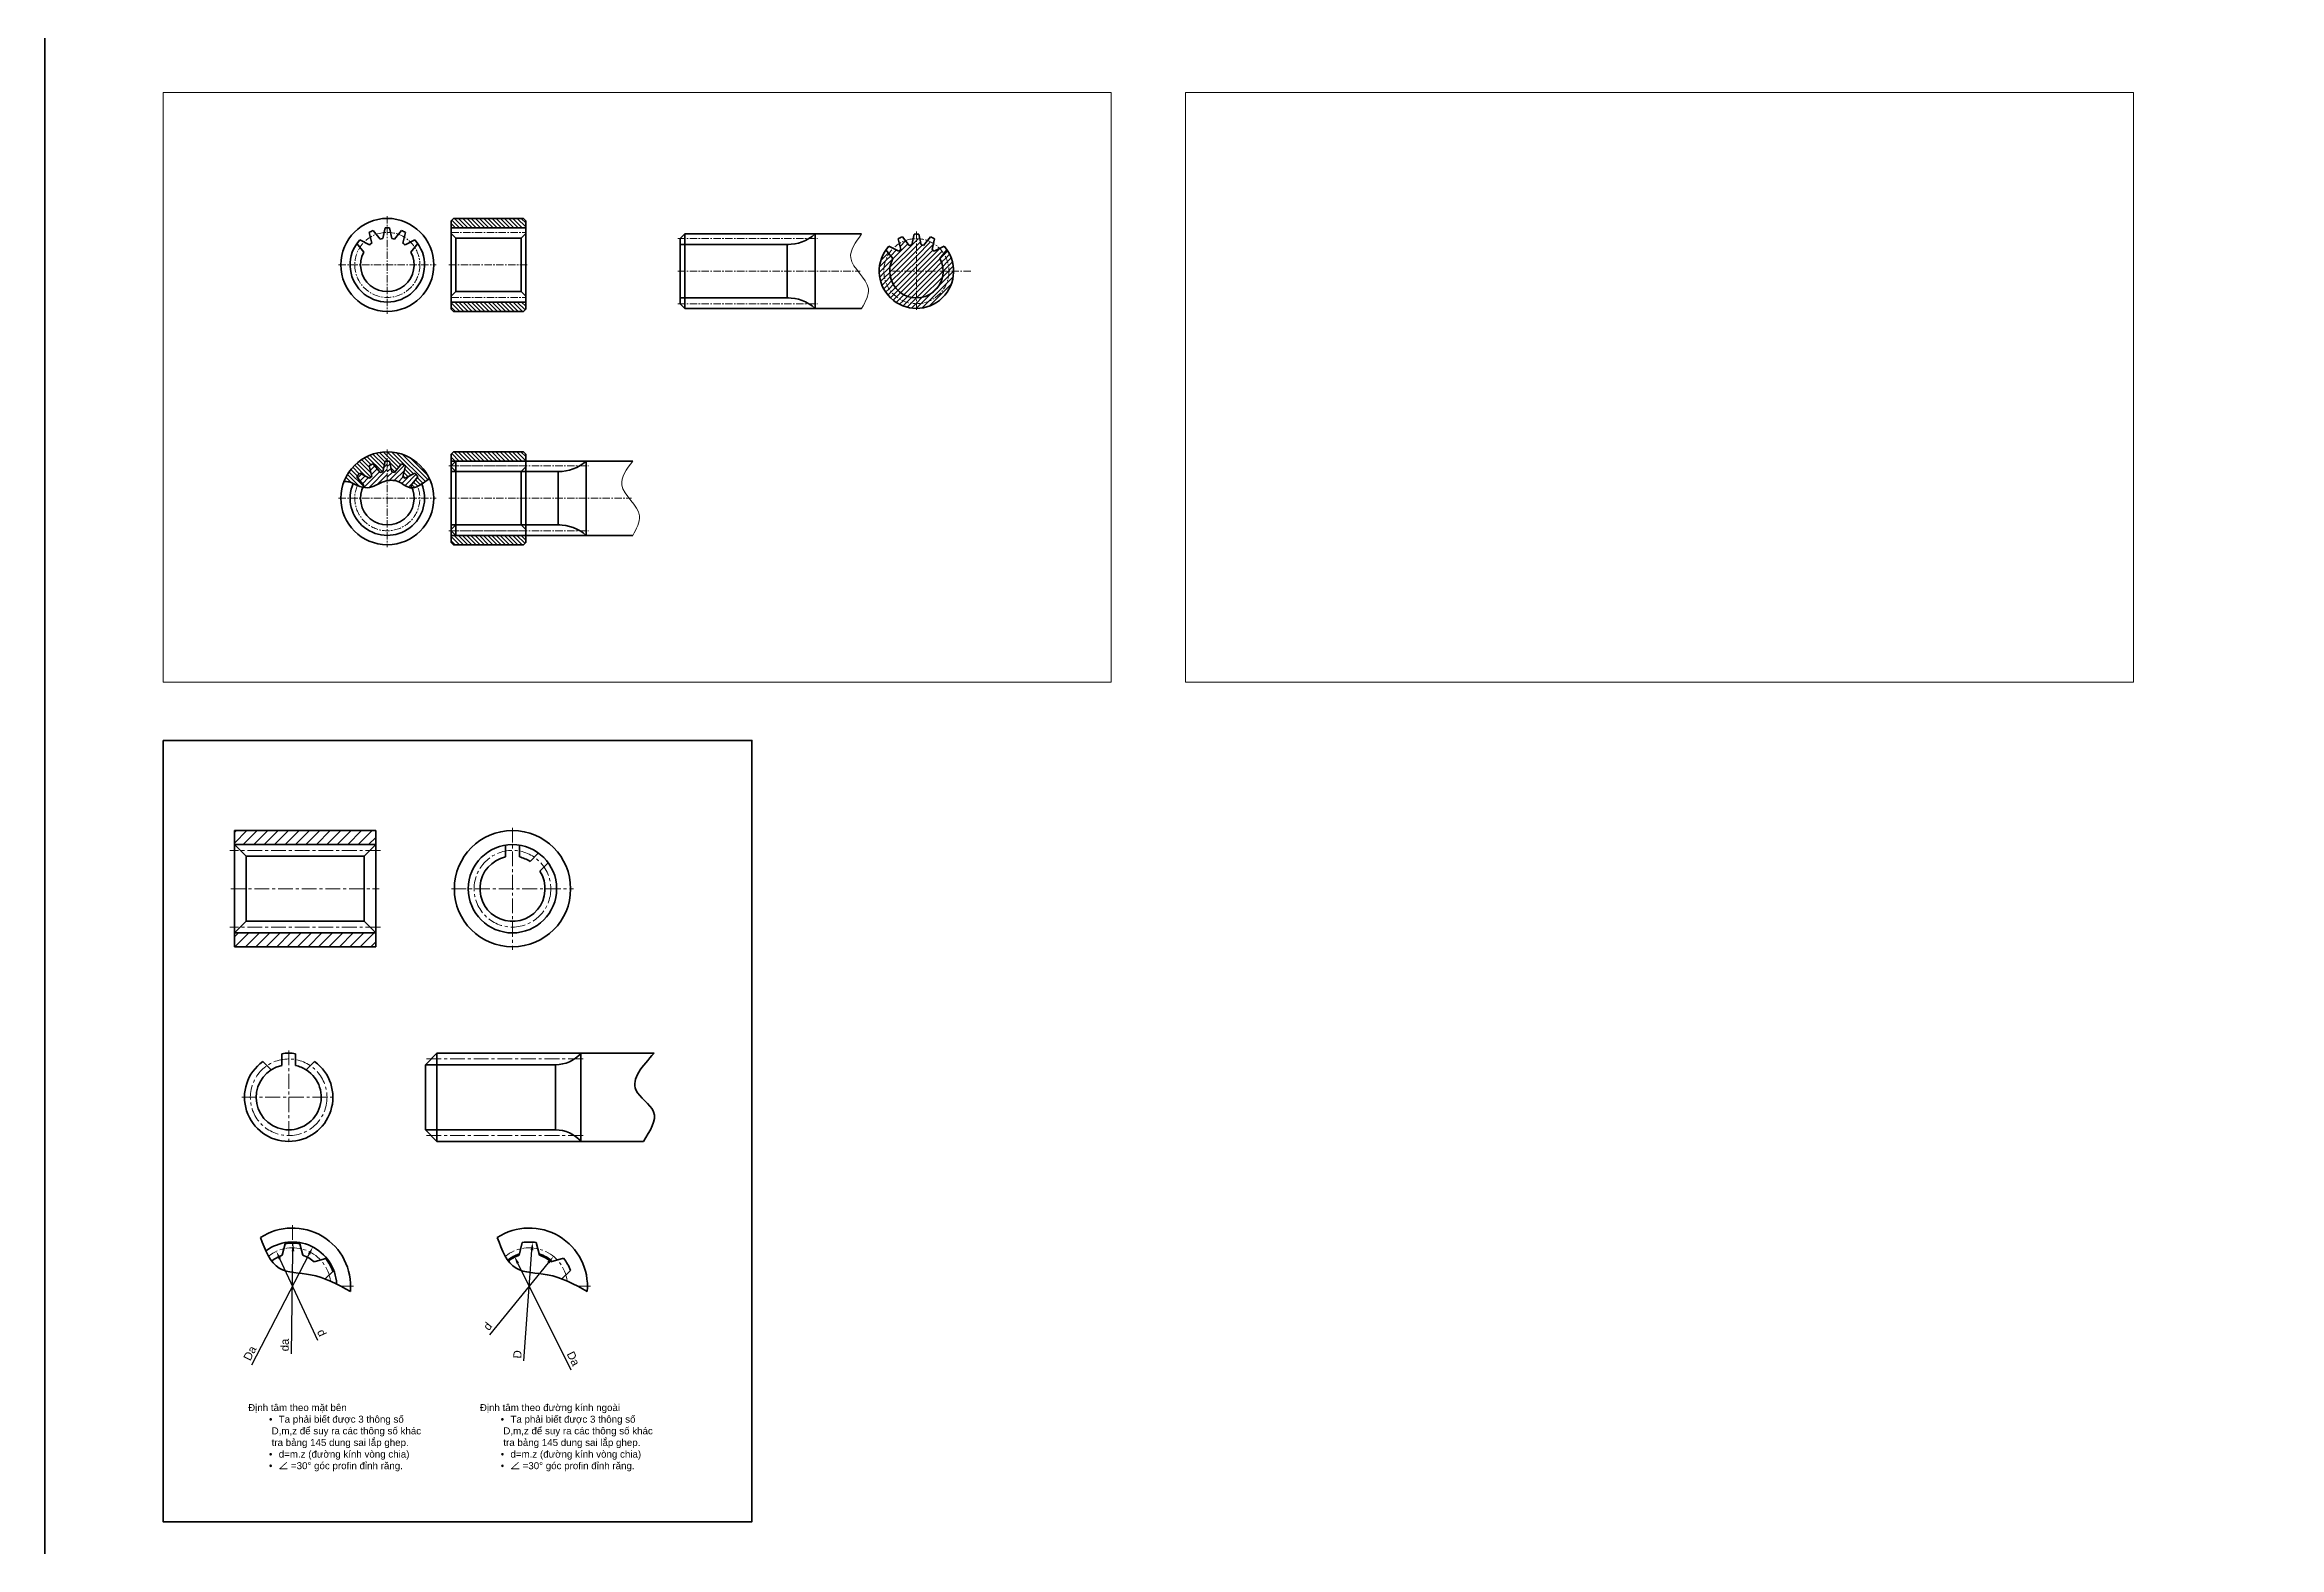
# Model space of a CAD drawing. Header units: millimetres. Extents: x -11382 to 23553, y -372 to 10786.
# Drawn here: x -1641 to -680, y 2755 to 3402 of the extents above; entities that cross this region are included whole.
import ezdxf

# ---------------------------------------------------------------- set-up
doc = ezdxf.new("R2010")
doc.units = ezdxf.units.MM
doc.header["$LTSCALE"] = 0.2
doc.header["$PDMODE"] = 3
doc.linetypes.add('CENTER', pattern=[50.8, 31.75, -6.35, 6.35, -6.35])
for name, color, linetype, lineweight in [('đường bao thấy', 7, 'Continuous', 40), ('đường kích thước', 90, 'Continuous', 15), ('đường mặt cắt', 160, 'Continuous', 15), ('đường nét chữ', 96, 'Continuous', 53), ('đường nét tâm', 137, 'CENTER', 15)]:
    doc.layers.add(name, color=color, linetype=linetype, lineweight=lineweight)
doc.styles.add('nhat3', font='arial.ttf', dxfattribs={"height": 3})
doc.styles.add('nhat3.5', font='arial.ttf', dxfattribs={"height": 3.5})
doc.dimstyles.new('nhật 3.5', dxfattribs={"dimtxt": 1.5, "dimasz": 3.5, "dimexe": 2, "dimexo": 0.7, "dimgap": 1.2, "dimtad": 1, "dimtxsty": 'nhat3.5', "dimcen": 2.5, "dimadec": 0, "dimazin": 0, "dimtfac": 1, "dimtmove": 0, "dimatfit": 3, "dimfxl": 1, "dimarcsym": 0})
pattern_1 = [(45, (-3832.284, 313.322), (-2.245064, 2.245064), [])]
pattern_2 = [(135, (-1514.935, 484.0597), (-0.8980256, -0.8980256), [])]
pattern_3 = [(45, (-1521.6571, 484.0597), (-1.122532, 1.122532), [])]

# ---------------------------------------------------------------- blocks, each defined once
blk = doc.blocks.new('*D67')
at = {"layer": 'Defpoints', "color": 0, "transparency": 16777216}
for p in [(-1438.62, 2880.39), (-1432.14, 2867.42)]:
    blk.add_point(p, dxfattribs=at)
at = {"layer": 'đường nét chữ', "color": 0, "lineweight": -2, "transparency": 16777216}
blk.add_line((-1414.11, 2831.3), (-1437.06, 2877.26), dxfattribs=at)
at = {"layer": 'đường nét chữ', "color": 0, "transparency": 16777216}
blk.add_solid([(-1436.54, 2877.52), (-1437.58, 2877), (-1438.62, 2880.39)], dxfattribs=at)
at = {"layer": 'đường nét chữ', "color": 0, "transparency": 16777216, "insert": (-1413.24, 2836.24), "char_height": 3.5, "attachment_point": 5, "rotation": 296.53909, "style": 'nhat3.5'}
blk.add_mtext('Da', dxfattribs=at)
blk = doc.blocks.new('*D68')
at = {"layer": 'Defpoints', "color": 0, "transparency": 16777216}
for p in [(-1430.75, 2886.37), (-1432.14, 2867.42)]:
    blk.add_point(p, dxfattribs=at)
at = {"layer": 'đường nét chữ', "color": 0, "lineweight": -2, "transparency": 16777216}
blk.add_line((-1434.51, 2835.23), (-1431.01, 2882.88), dxfattribs=at)
at = {"layer": 'đường nét chữ', "color": 0, "transparency": 16777216}
blk.add_solid([(-1431.59, 2882.92), (-1430.43, 2882.84), (-1430.75, 2886.37)], dxfattribs=at)
at = {"layer": 'đường nét chữ', "color": 0, "transparency": 16777216, "insert": (-1437.25, 2838.08), "char_height": 3.5, "attachment_point": 5, "rotation": 85.80515, "style": 'nhat3.5'}
blk.add_mtext('D', dxfattribs=at)
blk = doc.blocks.new('*D69')
at = {"layer": 'Defpoints', "color": 0, "transparency": 16777216}
for p in [(-1421.73, 2880.22), (-1432.14, 2867.42)]:
    blk.add_point(p, dxfattribs=at)
at = {"layer": 'đường nét chữ', "color": 0, "lineweight": -2, "transparency": 16777216}
blk.add_line((-1449.17, 2846.5), (-1423.94, 2877.5), dxfattribs=at)
at = {"layer": 'đường nét chữ', "color": 0, "transparency": 16777216}
blk.add_solid([(-1424.4, 2877.87), (-1423.49, 2877.13), (-1421.73, 2880.22)], dxfattribs=at)
at = {"layer": 'đường nét chữ', "color": 0, "transparency": 16777216, "insert": (-1450.03, 2850.16), "char_height": 3.5, "attachment_point": 5, "rotation": 50.86741, "style": 'nhat3.5'}
blk.add_mtext('d', dxfattribs=at)
blk = doc.blocks.new('*D70')
at = {"layer": 'Defpoints', "color": 0, "transparency": 16777216}
for p in [(-1540.91, 2882.39), (-1533.98, 2867.42)]:
    blk.add_point(p, dxfattribs=at)
at = {"layer": 'đường nét chữ', "color": 0, "lineweight": -2, "transparency": 16777216}
blk.add_line((-1523.12, 2843.98), (-1539.44, 2879.21), dxfattribs=at)
at = {"layer": 'đường nét chữ', "color": 0, "transparency": 16777216}
blk.add_solid([(-1538.91, 2879.46), (-1539.97, 2878.97), (-1540.91, 2882.39)], dxfattribs=at)
at = {"layer": 'đường nét chữ', "color": 0, "transparency": 16777216, "insert": (-1521.39, 2847.32), "char_height": 3.5, "attachment_point": 5, "rotation": 294.85738, "style": 'nhat3.5'}
blk.add_mtext('d', dxfattribs=at)
blk = doc.blocks.new('*D71')
at = {"layer": 'Defpoints', "color": 0, "transparency": 16777216}
for p in [(-1525.24, 2884.29), (-1533.98, 2867.42)]:
    blk.add_point(p, dxfattribs=at)
at = {"layer": 'đường nét chữ', "color": 0, "lineweight": -2, "transparency": 16777216}
blk.add_line((-1551.49, 2833.62), (-1526.85, 2881.19), dxfattribs=at)
at = {"layer": 'đường nét chữ', "color": 0, "transparency": 16777216}
blk.add_solid([(-1527.37, 2881.45), (-1526.33, 2880.92), (-1525.24, 2884.29)], dxfattribs=at)
at = {"layer": 'đường nét chữ', "color": 0, "transparency": 16777216, "insert": (-1552.28, 2838.57), "char_height": 3.5, "attachment_point": 5, "rotation": 62.61845, "style": 'nhat3.5'}
blk.add_mtext('Da', dxfattribs=at)
blk = doc.blocks.new('*D72')
at = {"layer": 'Defpoints', "color": 0, "transparency": 16777216}
for p in [(-1533.72, 2885.92), (-1533.98, 2867.42)]:
    blk.add_point(p, dxfattribs=at)
at = {"layer": 'đường nét chữ', "color": 0, "lineweight": -2, "transparency": 16777216}
blk.add_line((-1534.39, 2838.33), (-1533.77, 2882.42), dxfattribs=at)
at = {"layer": 'đường nét chữ', "color": 0, "transparency": 16777216}
blk.add_solid([(-1534.35, 2882.43), (-1533.19, 2882.41), (-1533.72, 2885.92)], dxfattribs=at)
at = {"layer": 'đường nét chữ', "color": 0, "transparency": 16777216, "insert": (-1537.31, 2842.1), "char_height": 3.5, "attachment_point": 5, "rotation": 89.19826, "style": 'nhat3.5'}
blk.add_mtext('da', dxfattribs=at)

msp = doc.modelspace()

# ---------------------------------------------------------------- hatches: boundary and pattern name
at = {"layer": 'đường mặt cắt', "ltscale": 0.5}
h = msp.add_hatch(dxfattribs=at)
h.set_pattern_fill('ANSI31', color=256, scale=0.4, angle=90, style=0)
h.set_pattern_definition(pattern_2)
h.paths.add_polyline_path([(-1433.684, 3322.883), (-1433.684, 3325.883), (-1434.684, 3326.883), (-1464.684, 3326.883), (-1465.684, 3325.883), (-1465.684, 3322.883)])
h = msp.add_hatch(dxfattribs=at)
h.set_pattern_fill('ANSI31', color=256, scale=0.5, style=0)
h.set_pattern_definition(pattern_3)
h.paths.add_polyline_path([(-1275.765, 3309.675, 0.1252441), (-1277.164, 3304.178), (-1265.665, 3304.178), (-1265.665, 3318.178, 0.0257623), (-1267.104, 3318.104), (-1267.665, 3315.502, 0.0247962), (-1268.776, 3315.248), (-1270.41, 3317.35, 0.0515588), (-1273.004, 3316.1), (-1272.38, 3313.513, 0.0247962), (-1273.271, 3312.802), (-1275.654, 3313.986, 0.0515588), (-1277.45, 3311.735)])
h = msp.add_hatch(dxfattribs=at)
h.set_pattern_fill('ANSI31', color=256, scale=0.5, style=0)
h.set_pattern_definition(pattern_3)
h.paths.add_polyline_path([(-1265.665, 3304.178), (-1254.166, 3304.178, 0.1252441), (-1255.564, 3309.675), (-1253.879, 3311.735, 0.0515588), (-1255.675, 3313.986), (-1258.058, 3312.802, 0.0247962), (-1258.949, 3313.513), (-1258.325, 3316.1, 0.0515588), (-1260.92, 3317.35), (-1262.553, 3315.248, 0.0247962), (-1263.665, 3315.502), (-1264.225, 3318.104, 0.0257623), (-1265.665, 3318.178)])
h = msp.add_hatch(dxfattribs=at)
h.set_pattern_fill('ANSI31', color=256, scale=0.5, style=0)
h.set_pattern_definition(pattern_3)
h.paths.add_polyline_path([(-1277.45, 3311.735), (-1278.773, 3313.353, 0.1538616), (-1281.665, 3304.178), (-1279.665, 3304.178, -0.1435163)])
h = msp.add_hatch(dxfattribs=at)
h.set_pattern_fill('ANSI31', color=256, scale=0.5, style=0)
h.set_pattern_definition(pattern_3)
h.paths.add_polyline_path([(-1279.665, 3304.178), (-1277.164, 3304.178, -0.1252441), (-1275.765, 3309.675), (-1277.45, 3311.735, 0.1435163)])
h = msp.add_hatch(dxfattribs=at)
h.set_pattern_fill('ANSI31', color=256, scale=0.5, style=0)
h.set_pattern_definition(pattern_3)
h.paths.add_polyline_path([(-1254.166, 3304.178), (-1251.665, 3304.178, 0.1435163), (-1253.879, 3311.735), (-1255.564, 3309.675, -0.1252441)])
h = msp.add_hatch(dxfattribs=at)
h.set_pattern_fill('ANSI31', color=256, scale=0.5, style=0)
h.set_pattern_definition(pattern_3)
h.paths.add_polyline_path([(-1251.665, 3304.178), (-1249.665, 3304.178, 0.1538616), (-1252.556, 3313.353), (-1253.879, 3311.735, -0.1435163)])
h = msp.add_hatch(dxfattribs=at)
h.set_pattern_fill('ANSI31', color=256, scale=0.5, style=0)
h.set_pattern_definition(pattern_3)
h.paths.add_polyline_path([(-1279.665, 3304.178), (-1281.665, 3304.178, 0.4142136), (-1265.665, 3288.178), (-1265.665, 3290.178, -0.4142136)])
h = msp.add_hatch(dxfattribs=at)
h.set_pattern_fill('ANSI31', color=256, scale=0.5, style=0)
h.set_pattern_definition(pattern_3)
h.paths.add_polyline_path([(-1265.665, 3290.178), (-1265.665, 3292.679, -0.4142136), (-1277.164, 3304.178), (-1279.665, 3304.178, 0.4142136)])
h = msp.add_hatch(dxfattribs=at)
h.set_pattern_fill('ANSI31', color=256, scale=0.5, style=0)
h.set_pattern_definition(pattern_3)
h.paths.add_polyline_path([(-1277.164, 3304.178, 0.4142136), (-1265.665, 3292.679), (-1265.665, 3304.178)])
h = msp.add_hatch(dxfattribs=at)
h.set_pattern_fill('ANSI31', color=256, scale=0.5, style=0)
h.set_pattern_definition(pattern_3)
h.paths.add_polyline_path([(-1265.665, 3304.178), (-1265.665, 3292.679, 0.4142136), (-1254.166, 3304.178)])
h = msp.add_hatch(dxfattribs=at)
h.set_pattern_fill('ANSI31', color=256, scale=0.5, style=0)
h.set_pattern_definition(pattern_3)
h.paths.add_polyline_path([(-1265.665, 3290.178), (-1265.665, 3288.178, 0.4142136), (-1249.665, 3304.178), (-1251.665, 3304.178, -0.4142136)])
h = msp.add_hatch(dxfattribs=at)
h.set_pattern_fill('ANSI31', color=256, scale=0.5, style=0)
h.set_pattern_definition(pattern_3)
h.paths.add_polyline_path([(-1251.665, 3304.178), (-1254.166, 3304.178, -0.4142136), (-1265.665, 3292.679), (-1265.665, 3290.178, 0.4142136)], flags=17)
h = msp.add_hatch(dxfattribs=at)
h.set_pattern_fill('ANSI31', color=256, scale=0.4, angle=90, style=0)
h.set_pattern_definition(pattern_2)
h.paths.add_polyline_path([(-1434.684, 3286.883), (-1433.684, 3287.883), (-1433.684, 3290.883), (-1465.684, 3290.883), (-1465.684, 3287.883), (-1464.684, 3286.883)])
h = msp.add_hatch(dxfattribs=at)
h.set_pattern_fill('ANSI31', color=256, scale=0.4, angle=90, style=0)
h.set_pattern_definition(pattern_2)
edge = h.paths.add_edge_path()
edge.add_arc((-1493.201, 3206.467), 20, 90, 159.092837)
edge.add_spline(control_points=[(-1511.884, 3213.604), (-1511.111, 3213.653), (-1509.717, 3213.644), (-1508.447, 3213.122), (-1507.873, 3212.85)], knot_values=[1.2570019, 1.2570019, 1.2570019, 1.2570019, 3.542372, 5.4435256, 5.4435256, 5.4435256, 5.4435256], degree=3, periodic=0)
edge.add_spline(control_points=[(-1507.873, 3212.85), (-1507.279, 3212.569), (-1506.688, 3212.251), (-1506.074, 3211.971)], knot_values=[5.4435256, 5.4435256, 5.4435256, 5.4435256, 7.4061461, 7.4061461, 7.4061461, 7.4061461], degree=3, periodic=0)
edge.add_spline(control_points=[(-1506.074, 3211.971), (-1505.307, 3211.622), (-1504.504, 3211.335), (-1503.698, 3211.162)], knot_values=[7.4061461, 7.4061461, 7.4061461, 7.4061461, 9.8548385, 9.8548385, 9.8548385, 9.8548385], degree=3, periodic=0)
edge.add_arc((-1493.201, 3206.467), 11.499, 151.444862, 155.901804, ccw=False)
edge.add_line((-1503.301, 3211.963), (-1506.309, 3215.641))
edge.add_arc((-1493.201, 3206.467), 16, 137.84525, 145.011893, ccw=False)
edge.add_line((-1505.062, 3217.205), (-1500.807, 3215.091))
edge.add_arc((-1493.201, 3206.467), 11.499, 125.730576, 131.412281, ccw=False)
edge.add_line((-1499.916, 3215.801), (-1501.031, 3220.42))
edge.add_arc((-1493.201, 3206.467), 16, 112.130964, 119.297607, ccw=False)
edge.add_line((-1499.229, 3221.288), (-1496.312, 3217.537))
edge.add_arc((-1493.201, 3206.467), 11.499, 100.01629, 105.697996, ccw=False)
edge.add_line((-1495.201, 3217.791), (-1494.201, 3222.435))
edge.add_arc((-1493.201, 3206.467), 16, 90, 93.583322, ccw=False)
edge.add_line((-1493.201, 3222.467), (-1493.201, 3226.467))
h = msp.add_hatch(dxfattribs=at)
h.set_pattern_fill('ANSI31', color=256, scale=0.5, style=0)
h.set_pattern_definition([(45, (-1468.1244, 471.3714), (-1.122532, 1.122532), [])])
edge = h.paths.add_edge_path()
edge.add_spline(control_points=[(-1503.698, 3211.162), (-1503.054, 3211.023), (-1499.82, 3210.696), (-1496.621, 3213.149), (-1493.61, 3213.932), (-1493.201, 3214.011)], knot_values=[9.8548385, 9.8548385, 9.8548385, 9.8548385, 11.8123703, 19.656414, 20.8780309, 20.8780309, 20.8780309, 20.8780309], degree=3, periodic=0)
edge.add_line((-1493.201, 3214.011), (-1493.201, 3222.467))
edge.add_arc((-1493.201, 3206.467), 16, 90, 93.583322)
edge.add_line((-1494.201, 3222.435), (-1495.201, 3217.791))
edge.add_arc((-1493.201, 3206.467), 11.499, 100.01629, 105.697996)
edge.add_line((-1496.312, 3217.537), (-1499.229, 3221.288))
edge.add_arc((-1493.201, 3206.467), 16, 112.130964, 119.297607)
edge.add_line((-1501.031, 3220.42), (-1499.916, 3215.801))
edge.add_arc((-1493.201, 3206.467), 11.499, 125.730576, 131.412281)
edge.add_line((-1500.807, 3215.091), (-1505.062, 3217.205))
edge.add_arc((-1493.201, 3206.467), 16, 137.84525, 145.011893)
edge.add_line((-1506.309, 3215.641), (-1503.301, 3211.963))
edge.add_arc((-1493.201, 3206.467), 11.499, 151.444862, 155.901804)
h = msp.add_hatch(dxfattribs=at)
h.set_pattern_fill('ANSI31', color=256, scale=0.4, angle=90, style=0)
h.set_pattern_definition(pattern_2)
edge = h.paths.add_edge_path()
edge.add_line((-1482.585, 3210.886), (-1482.468, 3210.888))
edge.add_line((-1482.468, 3210.888), (-1482.366, 3210.893))
edge.add_line((-1482.366, 3210.893), (-1482.263, 3210.902))
edge.add_line((-1482.263, 3210.902), (-1482.159, 3210.913))
edge.add_line((-1482.159, 3210.913), (-1482.056, 3210.927))
edge.add_line((-1482.056, 3210.927), (-1481.952, 3210.944))
edge.add_line((-1481.952, 3210.944), (-1481.849, 3210.964))
edge.add_line((-1481.849, 3210.964), (-1481.745, 3210.987))
edge.add_line((-1481.745, 3210.987), (-1481.641, 3211.012))
edge.add_line((-1481.641, 3211.012), (-1481.537, 3211.039))
edge.add_line((-1481.537, 3211.039), (-1481.433, 3211.069))
edge.add_line((-1481.433, 3211.069), (-1481.328, 3211.101))
edge.add_line((-1481.328, 3211.101), (-1481.224, 3211.136))
edge.add_line((-1481.224, 3211.136), (-1481.12, 3211.172))
edge.add_line((-1481.12, 3211.172), (-1481.015, 3211.211))
edge.add_line((-1481.015, 3211.211), (-1480.911, 3211.252))
edge.add_line((-1480.911, 3211.252), (-1480.806, 3211.295))
edge.add_line((-1480.806, 3211.295), (-1480.702, 3211.339))
edge.add_line((-1480.702, 3211.339), (-1480.598, 3211.385))
edge.add_line((-1480.598, 3211.385), (-1480.493, 3211.433))
edge.add_line((-1480.493, 3211.433), (-1480.389, 3211.482))
edge.add_line((-1480.389, 3211.482), (-1480.285, 3211.533))
edge.add_line((-1480.285, 3211.533), (-1480.181, 3211.586))
edge.add_line((-1480.181, 3211.586), (-1480.077, 3211.639))
edge.add_line((-1480.077, 3211.639), (-1479.973, 3211.694))
edge.add_line((-1479.973, 3211.694), (-1479.87, 3211.75))
edge.add_line((-1479.87, 3211.75), (-1479.766, 3211.807))
edge.add_line((-1479.766, 3211.807), (-1479.663, 3211.865))
edge.add_line((-1479.663, 3211.865), (-1479.559, 3211.924))
edge.add_line((-1479.559, 3211.924), (-1479.457, 3211.984))
edge.add_line((-1479.457, 3211.984), (-1479.354, 3212.045))
edge.add_line((-1479.354, 3212.045), (-1479.251, 3212.106))
edge.add_line((-1479.251, 3212.106), (-1479.149, 3212.167))
edge.add_line((-1479.149, 3212.167), (-1479.047, 3212.23))
edge.add_line((-1479.047, 3212.23), (-1478.945, 3212.292))
edge.add_line((-1478.945, 3212.292), (-1478.844, 3212.355))
edge.add_line((-1478.844, 3212.355), (-1478.743, 3212.418))
edge.add_line((-1478.743, 3212.418), (-1478.642, 3212.482))
edge.add_line((-1478.642, 3212.482), (-1478.542, 3212.545))
edge.add_line((-1478.542, 3212.545), (-1478.442, 3212.608))
edge.add_line((-1478.442, 3212.608), (-1478.342, 3212.672))
edge.add_line((-1478.342, 3212.672), (-1478.242, 3212.735))
edge.add_line((-1478.242, 3212.735), (-1478.142, 3212.799))
edge.add_line((-1478.142, 3212.799), (-1478.042, 3212.864))
edge.add_line((-1478.042, 3212.864), (-1477.94, 3212.93))
edge.add_line((-1477.94, 3212.93), (-1477.837, 3212.998))
edge.add_line((-1477.837, 3212.998), (-1477.732, 3213.067))
edge.add_line((-1477.732, 3213.067), (-1477.625, 3213.139))
edge.add_line((-1477.625, 3213.139), (-1477.515, 3213.214))
edge.add_line((-1477.515, 3213.214), (-1477.402, 3213.291))
edge.add_line((-1477.402, 3213.291), (-1477.286, 3213.372))
edge.add_line((-1477.286, 3213.372), (-1477.167, 3213.456))
edge.add_line((-1477.167, 3213.456), (-1477.043, 3213.545))
edge.add_line((-1477.043, 3213.545), (-1476.915, 3213.638))
edge.add_line((-1476.915, 3213.638), (-1476.782, 3213.735))
edge.add_line((-1476.782, 3213.735), (-1476.645, 3213.837))
edge.add_line((-1476.645, 3213.837), (-1476.501, 3213.945))
edge.add_line((-1476.501, 3213.945), (-1476.352, 3214.059))
edge.add_line((-1476.352, 3214.059), (-1476.196, 3214.178))
edge.add_line((-1476.196, 3214.178), (-1476.034, 3214.304))
edge.add_line((-1476.034, 3214.304), (-1475.865, 3214.437))
edge.add_line((-1475.865, 3214.437), (-1475.688, 3214.577))
edge.add_line((-1475.688, 3214.577), (-1475.504, 3214.725))
edge.add_line((-1475.504, 3214.725), (-1475.312, 3214.88))
edge.add_line((-1475.312, 3214.88), (-1475.127, 3215.03))
edge.add_arc((-1493.201, 3206.467), 20, 25.35022, 90)
edge.add_line((-1493.201, 3226.467), (-1493.201, 3222.467))
edge.add_arc((-1493.201, 3206.467), 16, 86.416678, 90, ccw=False)
edge.add_line((-1492.201, 3222.435), (-1491.201, 3217.791))
edge.add_arc((-1493.201, 3206.467), 11.499, 74.302004, 79.98371, ccw=False)
edge.add_line((-1490.09, 3217.537), (-1487.173, 3221.288))
edge.add_arc((-1493.201, 3206.467), 16, 60.702393, 67.869036, ccw=False)
edge.add_line((-1485.372, 3220.42), (-1486.486, 3215.801))
edge.add_arc((-1493.201, 3206.467), 11.499, 48.587719, 54.269424, ccw=False)
edge.add_line((-1485.595, 3215.091), (-1481.34, 3217.205))
edge.add_arc((-1493.201, 3206.467), 16, 34.988107, 42.15475, ccw=False)
edge.add_line((-1480.093, 3215.641), (-1483.101, 3211.963))
edge.add_arc((-1493.201, 3206.467), 11.499, 22.599888, 28.555138, ccw=False)
h = msp.add_hatch(dxfattribs=at)
h.set_pattern_fill('ANSI31', color=256, scale=0.5, style=0)
h.set_pattern_definition([(45, (-1514.935, 484.0597), (-1.122532, 1.122532), [])])
edge = h.paths.add_edge_path()
edge.add_spline(control_points=[(-1493.201, 3214.011), (-1491.702, 3214.304), (-1487.82, 3214.174), (-1484.646, 3210.886), (-1482.585, 3210.886)], knot_values=[20.8780309, 20.8780309, 20.8780309, 20.8780309, 25.3520035, 32.1000448, 32.1000448, 32.1000448, 32.1000448], degree=3, periodic=0)
edge.add_arc((-1493.201, 3206.467), 11.499, 22.601249, 28.555138)
edge.add_line((-1483.101, 3211.963), (-1480.093, 3215.641))
edge.add_arc((-1493.201, 3206.467), 16, 34.988107, 42.15475)
edge.add_line((-1481.34, 3217.205), (-1485.595, 3215.091))
edge.add_arc((-1493.201, 3206.467), 11.499, 48.587719, 54.269424)
edge.add_line((-1486.486, 3215.801), (-1485.372, 3220.42))
edge.add_arc((-1493.201, 3206.467), 16, 60.702393, 67.869036)
edge.add_line((-1487.173, 3221.288), (-1490.09, 3217.537))
edge.add_arc((-1493.201, 3206.467), 11.499, 74.302004, 79.98371)
edge.add_line((-1491.201, 3217.791), (-1492.201, 3222.435))
edge.add_arc((-1493.201, 3206.467), 16, 86.416678, 90)
edge.add_line((-1493.201, 3222.467), (-1493.201, 3214.011))
h = msp.add_hatch(dxfattribs=at)
h.set_pattern_fill('ANSI31', color=256, scale=0.4, angle=90, style=0)
h.set_pattern_definition(pattern_2)
h.paths.add_polyline_path([(-1433.684, 3222.467), (-1433.684, 3225.467), (-1434.684, 3226.467), (-1464.684, 3226.467), (-1465.684, 3225.467), (-1465.684, 3222.467)])
h = msp.add_hatch(dxfattribs=at)
h.set_pattern_fill('ANSI31', color=256, scale=0.4, angle=90, style=0)
h.set_pattern_definition(pattern_2)
h.paths.add_polyline_path([(-1434.684, 3186.467), (-1433.684, 3187.467), (-1433.684, 3190.467), (-1465.684, 3190.467), (-1465.684, 3187.467), (-1464.684, 3186.467)])
at = {"layer": 'đường mặt cắt'}
h = msp.add_hatch(dxfattribs=at)
h.set_pattern_fill('ANSI31', color=256, style=0)
h.set_pattern_definition(pattern_1)
h.paths.add_polyline_path([(-1498.197, 3063.434), (-1558.957, 3063.434), (-1558.957, 3057.434), (-1498.197, 3057.434)])
h = msp.add_hatch(dxfattribs=at)
h.set_pattern_fill('ANSI31', color=256, style=0)
h.set_pattern_definition(pattern_1)
h.paths.add_polyline_path([(-1498.197, 3019.434), (-1558.957, 3019.434), (-1558.957, 3013.434), (-1498.197, 3013.434)])

# ---------------------------------------------------------------- linework, layer by layer
at = {"layer": 'đường bao thấy', "ltscale": 0.5}
for p, q in [((-1464.684, 3326.883), (-1465.684, 3325.883)), ((-1465.684, 3287.883), (-1465.684, 3325.883)), ((-1464.684, 3326.883), (-1434.684, 3326.883)), ((-1434.684, 3326.883), (-1433.684, 3325.883)), ((-1433.684, 3325.883), (-1433.684, 3287.883)), ((-1506.309, 3316.057), (-1503.301, 3312.379)), ((-1505.062, 3317.621), (-1500.807, 3315.507)), ((-1501.031, 3320.836), (-1499.916, 3316.217)), ((-1499.229, 3321.704), (-1496.312, 3317.953)), ((-1494.201, 3322.851), (-1495.201, 3318.206)), ((-1492.201, 3322.851), (-1491.201, 3318.206)), ((-1487.173, 3321.704), (-1490.09, 3317.953)), ((-1485.372, 3320.836), (-1486.486, 3316.217)), ((-1481.34, 3317.621), (-1485.595, 3315.507)), ((-1480.093, 3316.057), (-1483.101, 3312.379)), ((-1465.684, 3322.883), (-1433.684, 3322.883)), ((-1463.684, 3318.382), (-1465.684, 3320.382)), ((-1463.684, 3318.382), (-1435.684, 3318.382)), ((-1463.684, 3318.382), (-1463.684, 3295.384)), ((-1435.684, 3318.382), (-1433.684, 3320.382)), ((-1435.684, 3318.382), (-1435.684, 3295.384)), ((-1365.23, 3320.178), (-1367.23, 3318.178)), ((-1367.23, 3318.178), (-1367.23, 3290.178)), ((-1367.23, 3315.678), (-1320.629, 3315.678)), ((-1365.23, 3320.178), (-1321.23, 3320.178)), ((-1365.23, 3320.178), (-1365.23, 3288.178)), ((-1321.23, 3315.678), (-1321.23, 3292.678)), ((-1309.23, 3320.178), (-1309.23, 3288.178)), ((-1273.494, 3318.132), (-1272.38, 3313.513)), ((-1271.692, 3318.999), (-1268.776, 3315.248)), ((-1266.665, 3320.147), (-1267.665, 3315.502)), ((-1264.665, 3320.147), (-1263.665, 3315.502)), ((-1259.637, 3318.999), (-1262.553, 3315.248)), ((-1257.835, 3318.132), (-1258.949, 3313.513)), ((-1278.773, 3313.353), (-1275.765, 3309.675)), ((-1277.526, 3314.916), (-1273.271, 3312.802)), ((-1253.803, 3314.916), (-1258.058, 3312.802)), ((-1252.556, 3313.353), (-1255.564, 3309.675)), ((-1463.684, 3295.384), (-1465.684, 3293.384)), ((-1465.684, 3290.883), (-1433.684, 3290.883)), ((-1465.684, 3287.883), (-1464.684, 3286.883)), ((-1464.684, 3286.883), (-1434.684, 3286.883)), ((-1463.684, 3295.384), (-1435.684, 3295.384)), ((-1435.684, 3295.384), (-1433.684, 3293.384)), ((-1433.684, 3287.883), (-1434.684, 3286.883)), ((-1367.23, 3292.678), (-1320.629, 3292.678)), ((-1367.23, 3290.178), (-1365.23, 3288.178)), ((-1365.23, 3288.178), (-1321.23, 3288.178)), ((-1501.031, 3220.42), (-1499.916, 3215.801)), ((-1499.229, 3221.288), (-1496.312, 3217.537)), ((-1494.201, 3222.435), (-1495.201, 3217.791)), ((-1492.201, 3222.435), (-1491.201, 3217.791)), ((-1487.173, 3221.288), (-1490.09, 3217.537)), ((-1485.372, 3220.42), (-1486.486, 3215.801)), ((-1464.684, 3226.467), (-1465.684, 3225.467)), ((-1465.684, 3187.467), (-1465.684, 3225.467)), ((-1463.684, 3222.467), (-1465.684, 3220.467)), ((-1465.684, 3222.467), (-1433.684, 3222.467)), ((-1465.684, 3220.467), (-1465.684, 3192.467)), ((-1463.684, 3217.966), (-1465.684, 3219.966)), ((-1464.684, 3226.467), (-1434.684, 3226.467)), ((-1463.684, 3222.467), (-1419.684, 3222.467)), ((-1463.684, 3222.467), (-1463.684, 3190.467)), ((-1435.684, 3217.966), (-1433.684, 3219.966)), ((-1434.684, 3226.467), (-1433.684, 3225.467)), ((-1433.684, 3225.467), (-1433.684, 3187.467)), ((-1407.684, 3222.467), (-1407.684, 3190.467)), ((-1506.309, 3215.641), (-1503.301, 3211.963)), ((-1505.062, 3217.205), (-1500.807, 3215.091)), ((-1481.34, 3217.205), (-1485.595, 3215.091)), ((-1480.093, 3215.641), (-1483.101, 3211.963)), ((-1465.684, 3217.967), (-1419.084, 3217.967)), ((-1463.684, 3217.966), (-1435.684, 3217.966)), ((-1463.684, 3217.966), (-1463.684, 3194.968)), ((-1435.684, 3217.966), (-1435.684, 3194.968)), ((-1419.684, 3217.967), (-1419.684, 3194.967)), ((-1463.684, 3194.968), (-1465.684, 3192.968)), ((-1465.684, 3194.967), (-1419.084, 3194.967)), ((-1465.684, 3192.467), (-1463.684, 3190.467)), ((-1463.684, 3194.968), (-1435.684, 3194.968)), ((-1435.684, 3194.968), (-1433.684, 3192.968)), ((-1465.684, 3190.467), (-1433.684, 3190.467)), ((-1465.684, 3187.467), (-1464.684, 3186.467)), ((-1464.684, 3186.467), (-1434.684, 3186.467)), ((-1463.684, 3190.467), (-1419.684, 3190.467)), ((-1433.684, 3187.467), (-1434.684, 3186.467))]:
    msp.add_line(p, q, dxfattribs=at)
at = {"layer": 'đường bao thấy', "color": 0, "ltscale": 0.5}
for p, q in [((-1321.23, 3320.178), (-1289.23, 3320.178)), ((-1321.23, 3288.178), (-1289.23, 3288.178)), ((-1419.684, 3222.467), (-1387.684, 3222.467)), ((-1419.684, 3190.467), (-1387.684, 3190.467))]:
    msp.add_line(p, q, dxfattribs=at)
at = {"layer": 'đường bao thấy'}
for p, q in [((-1558.957, 3063.434), (-1498.197, 3063.434)), ((-1558.957, 3063.434), (-1558.957, 3013.434)), ((-1558.957, 3057.434), (-1498.197, 3057.434)), ((-1558.957, 3057.434), (-1553.957, 3052.434)), ((-1498.197, 3057.434), (-1503.197, 3052.434)), ((-1498.197, 3063.434), (-1498.197, 3013.434)), ((-1442.378, 3057.196), (-1442.378, 3052.109)), ((-1436.378, 3057.196), (-1436.378, 3052.109)), ((-1553.957, 3052.434), (-1553.957, 3024.434)), ((-1553.957, 3052.434), (-1503.197, 3052.434)), ((-1503.197, 3052.434), (-1503.197, 3024.434)), ((-1428.233, 3053.822), (-1431.83, 3050.225)), ((-1423.99, 3049.579), (-1427.587, 3045.982)), ((-1558.957, 3019.434), (-1553.957, 3024.434)), ((-1558.957, 3019.434), (-1498.197, 3019.434)), ((-1553.957, 3024.434), (-1503.197, 3024.434)), ((-1498.197, 3019.434), (-1503.197, 3024.434)), ((-1558.957, 3013.434), (-1498.197, 3013.434)), ((-1546.772, 2964.083), (-1543.175, 2960.486)), ((-1538.627, 2967.457), (-1538.627, 2962.37)), ((-1532.627, 2967.457), (-1532.627, 2962.37)), ((-1524.482, 2964.083), (-1528.078, 2960.486)), ((-1476.854, 2962.695), (-1471.854, 2967.695)), ((-1476.854, 2962.695), (-1476.854, 2934.695)), ((-1476.854, 2962.695), (-1420.917, 2962.695)), ((-1471.854, 2967.695), (-1378.455, 2967.695)), ((-1471.854, 2967.695), (-1471.854, 2929.695)), ((-1420.917, 2962.695), (-1420.917, 2934.695)), ((-1409.96, 2967.695), (-1409.96, 2929.695)), ((-1476.854, 2934.695), (-1471.854, 2929.695)), ((-1476.854, 2934.695), (-1420.917, 2934.695)), ((-1471.854, 2929.695), (-1383.081, 2929.695)), ((-1536.982, 2886.184), (-1538.365, 2880.718)), ((-1530.982, 2886.184), (-1529.599, 2880.718)), ((-1435.144, 2886.184), (-1436.527, 2880.718)), ((-1429.144, 2886.184), (-1427.761, 2880.718)), ((-1519.233, 2879.401), (-1524.658, 2877.866)), ((-1516.233, 2874.205), (-1519.986, 2870.556)), ((-1417.396, 2879.401), (-1422.821, 2877.866)), ((-1414.396, 2874.205), (-1418.149, 2870.556))]:
    msp.add_line(p, q, dxfattribs=at)
at = {"layer": 'đường bao thấy', "ltscale": 0.5}
for points in [[(-1640.551, 5775.37), (7573.634, 5775.37), (7573.634, 1397.743), (-1640.551, 1397.743)], [(-1640.551, 3969.477), (506.167, 3969.477), (506.167, 1397.743), (-1640.551, 1397.743)]]:
    msp.add_lwpolyline(points, close=True, dxfattribs=at)
at = {"layer": 'đường bao thấy'}
msp.add_lwpolyline([(-1589.617, 3102.268), (-1336.385, 3102.268), (-1336.385, 2766.024), (-1589.617, 2766.024)], close=True, dxfattribs=at)
at = {"layer": 'đường bao thấy', "ltscale": 0.5}
for centre in [(-1493.201, 3306.883), (-1493.201, 3206.467)]:
    msp.add_circle(centre, 20, dxfattribs=at)
at = {"layer": 'đường bao thấy'}
for radius in [25, 19]:
    msp.add_circle((-1439.378, 3038.434), radius, dxfattribs=at)
at = {"layer": 'đường bao thấy', "ltscale": 0.5}
for centre, radius, start, end in [((-1493.201, 3306.883), 16, 137.84525, 42.15475), ((-1493.201, 3306.883), 16, 112.130964, 119.297607), ((-1493.201, 3306.883), 11.499, 125.730576, 131.412281), ((-1493.201, 3306.883), 11.499, 100.01629, 105.697996), ((-1493.201, 3306.883), 16, 86.416678, 93.583322), ((-1493.201, 3306.883), 11.499, 74.302004, 79.98371), ((-1493.201, 3306.883), 16, 60.702393, 67.869036), ((-1493.201, 3306.883), 11.499, 48.587719, 54.269424), ((-1320.93, 3333.128), 17.452, 269.014335, 312.097756), ((-1265.665, 3304.178), 16, 112.130964, 119.297607), ((-1265.665, 3304.178), 11.499, 100.01629, 105.697996), ((-1265.665, 3304.178), 16, 86.416678, 93.583322), ((-1265.665, 3304.178), 11.499, 74.302004, 79.98371), ((-1265.665, 3304.178), 16, 60.702393, 67.869036), ((-1493.201, 3306.883), 11.499, 151.444862, 28.555138), ((-1265.665, 3304.178), 16, 137.84525, 42.15475), ((-1265.665, 3304.178), 11.499, 151.444862, 28.555138), ((-1265.665, 3304.178), 11.499, 125.730576, 131.412281), ((-1265.665, 3304.178), 11.499, 48.587719, 54.269424), ((-1320.93, 3275.229), 17.452, 47.902244, 90.985665), ((-1493.201, 3206.467), 16, 112.130964, 119.297607), ((-1493.201, 3206.467), 16, 86.416678, 93.583322), ((-1493.201, 3206.467), 16, 60.702393, 67.869036), ((-1419.384, 3235.416), 17.452, 269.014335, 312.097756), ((-1493.201, 3206.467), 16, 156.486455, 22.601249), ((-1493.201, 3206.467), 16, 137.84525, 145.011893), ((-1493.201, 3206.467), 11.499, 151.444862, 28.555138), ((-1493.201, 3206.467), 11.499, 125.730576, 131.412281), ((-1493.201, 3206.467), 11.499, 100.01629, 105.697996), ((-1493.201, 3206.467), 11.499, 74.302004, 79.98371), ((-1493.201, 3206.467), 11.499, 48.587719, 54.269424), ((-1493.201, 3206.467), 16, 34.988107, 42.15475), ((-1419.384, 3177.517), 17.452, 47.902244, 90.985665)]:
    msp.add_arc(centre, radius, start, end, dxfattribs=at)
at = {"layer": 'đường bao thấy'}
for centre, radius, start, end in [((-1439.378, 3038.434), 14, 102.373625, 32.626375), ((-1439.378, 3038.434), 14, 57.373625, 77.626375), ((-1535.627, 2948.695), 19, 125.91528, 54.08472), ((-1535.627, 2948.695), 14, 102.373625, 57.373625), ((-1535.627, 2948.695), 19, 80.91528, 99.08472), ((-1535.627, 2948.695), 14, 57.373625, 77.626375), ((-1420.917, 2977.199), 14.504, 270, 319.060399), ((-1420.917, 2920.192), 14.504, 40.939601, 90), ((-1533.982, 2867.422), 25, 354.873969, 123.403627), ((-1533.982, 2867.422), 19, 2.806392, 127.086108), ((-1533.982, 2867.422), 18.5, 80.247172, 99.752828), ((-1432.144, 2867.422), 25, 354.873969, 123.403627), ((-1432.144, 2867.422), 19, 80.91528, 99.08472), ((-1533.982, 2867.422), 14, 108.244312, 129.704406), ((-1533.982, 2867.422), 14, 48.244312, 71.755688), ((-1533.982, 2867.422), 18.5, 20.247172, 39.752828), ((-1432.144, 2867.422), 14.5, 106.996872, 129.704406), ((-1432.144, 2867.422), 14, 108.244312, 129.704406), ((-1432.144, 2867.422), 14.5, 46.996872, 73.003128), ((-1432.144, 2867.422), 14, 48.244312, 71.755688), ((-1432.144, 2867.422), 19, 20.91528, 39.08472)]:
    msp.add_arc(centre, radius, start, end, dxfattribs=at)
at = {"layer": 'đường bao thấy', "ltscale": 0.5}
msp.add_open_spline([(-1511.884, 3213.604), (-1511.111, 3213.653), (-1509.064, 3213.639), (-1506.007, 3211.72), (-1500.53, 3210.151), (-1495.323, 3214.145), (-1488.166, 3214.532), (-1483.372, 3209.567), (-1478.881, 3212.309), (-1476.818, 3213.651), (-1475.127, 3215.03)], degree=3, knots=[1.2570019, 1.2570019, 1.2570019, 1.2570019, 3.542372, 7.4061461, 11.8123703, 19.656414, 25.3520035, 32.1000448, 36.6010448, 39.3740794, 39.3740794, 39.3740794, 39.3740794], dxfattribs=at)
at = {"layer": 'đường bao thấy'}
msp.add_spline([(-1378.455, 2967.695), (-1386.294, 2951.832), (-1378.712, 2942.463), (-1383.081, 2929.695)], degree=3, dxfattribs=at)
at = {"layer": 'đường kích thước', "ltscale": 0.5}
for points in [[(-1589.617, 3381.122), (-1181.844, 3381.122), (-1181.844, 3127.388), (-1589.617, 3127.388)], [(-1149.988, 3381.122), (-742.214, 3381.122), (-742.214, 3127.388), (-1149.988, 3127.388)]]:
    msp.add_lwpolyline(points, close=True, dxfattribs=at)
at = {"layer": 'đường mặt cắt', "ltscale": 0.5}
for points in [[(-1289.23, 3320.178), (-1293.901, 3309.865), (-1286.335, 3296.559), (-1289.23, 3288.178)], [(-1387.684, 3222.467), (-1392.355, 3212.153), (-1384.789, 3198.848), (-1387.684, 3190.467)]]:
    msp.add_spline(points, degree=3, dxfattribs=at)
at = {"layer": 'đường nét chữ'}
for points in [[(-1547.745, 2888.292), (-1539.652, 2875.13), (-1526.265, 2872.324), (-1509.082, 2865.188)], [(-1445.907, 2888.292), (-1437.814, 2875.13), (-1424.427, 2872.324), (-1407.244, 2865.188)]]:
    msp.add_spline(points, degree=3, dxfattribs=at)
at = {"layer": 'đường nét tâm', "ltscale": 0.5}
for p, q in [((-1493.201, 3327.883), (-1493.201, 3285.883)), ((-1465.684, 3320.883), (-1433.684, 3320.883)), ((-1368.23, 3318.178), (-1308.23, 3318.178)), ((-1265.665, 3321.178), (-1265.665, 3287.178)), ((-1514.201, 3306.883), (-1472.201, 3306.883)), ((-1466.684, 3306.883), (-1432.684, 3306.883)), ((-1368.23, 3304.178), (-1289.794, 3304.178)), ((-1275.942, 3304.178), (-1241.942, 3304.178)), ((-1465.684, 3292.883), (-1433.684, 3292.883)), ((-1368.23, 3290.178), (-1308.23, 3290.178)), ((-1493.201, 3227.467), (-1493.201, 3185.467)), ((-1466.684, 3220.467), (-1406.684, 3220.467)), ((-1465.684, 3220.467), (-1433.684, 3220.467)), ((-1514.201, 3206.467), (-1472.201, 3206.467)), ((-1466.684, 3206.467), (-1388.248, 3206.467)), ((-1466.684, 3206.467), (-1432.684, 3206.467)), ((-1466.684, 3192.467), (-1406.684, 3192.467)), ((-1465.684, 3192.467), (-1433.684, 3192.467))]:
    msp.add_line(p, q, dxfattribs=at)
at = {"layer": 'đường nét tâm'}
for p, q in [((-1439.378, 3064.684), (-1439.378, 3012.184)), ((-1496.197, 3054.928), (-1560.957, 3054.928)), ((-1560.476, 3038.434), (-1496.678, 3038.434)), ((-1465.628, 3038.434), (-1413.128, 3038.434)), ((-1496.197, 3021.941), (-1560.957, 3021.941)), ((-1535.627, 2968.895), (-1535.627, 2928.496)), ((-1476.361, 2965.189), (-1407.96, 2965.189)), ((-1555.826, 2948.695), (-1515.427, 2948.695)), ((-1476.361, 2932.202), (-1407.96, 2932.202)), ((-1533.982, 2893.672), (-1533.982, 2873.33)), ((-1513.188, 2867.422), (-1507.732, 2867.422)), ((-1411.351, 2867.422), (-1405.894, 2867.422))]:
    msp.add_line(p, q, dxfattribs=at)
at = {"layer": 'đường nét tâm', "ltscale": 0.5}
for centre in [(-1493.201, 3306.883), (-1265.665, 3304.178)]:
    msp.add_circle(centre, 14, dxfattribs=at)
at = {"layer": 'đường nét tâm'}
for centre in [(-1439.378, 3038.434), (-1535.627, 2948.695)]:
    msp.add_circle(centre, 16.493, dxfattribs=at)
at = {"layer": 'đường nét tâm', "ltscale": 0.5}
msp.add_arc((-1493.201, 3206.467), 14, 156.848376, 21.466256, dxfattribs=at)
at = {"layer": 'đường nét tâm'}
for centre in [(-1533.982, 2867.422), (-1432.144, 2867.422)]:
    msp.add_arc(centre, 16.493, 7.546887, 128.659221, dxfattribs=at)

# ---------------------------------------------------------------- texts
at = {"layer": 'đường bao thấy', "char_height": 3, "width": 77.52609, "attachment_point": 1, "style": 'nhat3'}
for s, insert in [('Định tâm theo mặt bên\\P\\pi-1.107,l10.11,t10.11;{\\fSymbol|b0|i0|c2|p18;·^I} Ta phải biết được 3 thông số D,m,z để suy ra các thông số khác tra bảng 145 dung sai lắp ghep.\\P{\\fSymbol|b0|i0|c2|p18;·^I} d=m.z (đường kính vòng chia)\\P{\\fSymbol|b0|i0|c2|p18;·^I} {\\fISOCPEUR|b0|i0|c0|p34;∠} =30%%D góc profin đỉnh răng.\\P\\pi0,l0,tz;\\P ', (-1553.063, 2816.67)), ('Định tâm theo đường kính ngoài\\P\\pi-1.107,l10.11,t10.11;{\\fSymbol|b0|i0|c2|p18;·^I} Ta phải biết được 3 thông số D,m,z để suy ra các thông số khác tra bảng 145 dung sai lắp ghep.\\P{\\fSymbol|b0|i0|c2|p18;·^I} d=m.z (đường kính vòng chia)\\P{\\fSymbol|b0|i0|c2|p18;·^I} {\\fISOCPEUR|b0|i0|c0|p34;∠} =30%%D góc profin đỉnh răng.\\P\\pi0,l0,tz;\\P ', (-1453.419, 2816.67))]:
    msp.add_mtext(s, dxfattribs=dict(at, insert=insert))

# ---------------------------------------------------------------- dimensions: what is measured, and where the dimension line sits
at = {"layer": 'đường nét chữ'}
for center, mpoint, text, picture, middle in [((-1533.982, 2867.422), (-1525.243, 2884.293), 'Da', '*D71', (-1549.634, 2837.203)), ((-1533.982, 2867.422), (-1533.723, 2885.92), 'da', '*D72', (-1534.337, 2842.057)), ((-1432.144, 2867.422), (-1430.754, 2886.371), 'D', '*D68', (-1434.312, 2837.866)), ((-1533.982, 2867.422), (-1540.915, 2882.388), 'd', '*D70', (-1524.089, 2846.068)), ((-1432.144, 2867.422), (-1421.735, 2880.216), 'd', '*D69', (-1447.717, 2848.282)), ((-1432.144, 2867.422), (-1438.623, 2880.394), 'Da', '*D67', (-1415.907, 2834.911))]:
    dim = msp.add_radius_dim(center=center, mpoint=mpoint, text=text, dimstyle='nhật 3.5', override={"dimtmove": 1}, dxfattribs=at)
    dim.commit()
    dim.dimension.update_dxf_attribs({"geometry": picture, "text_midpoint": middle, "dimtype": 164})

doc.saveas('drawing.dxf')
